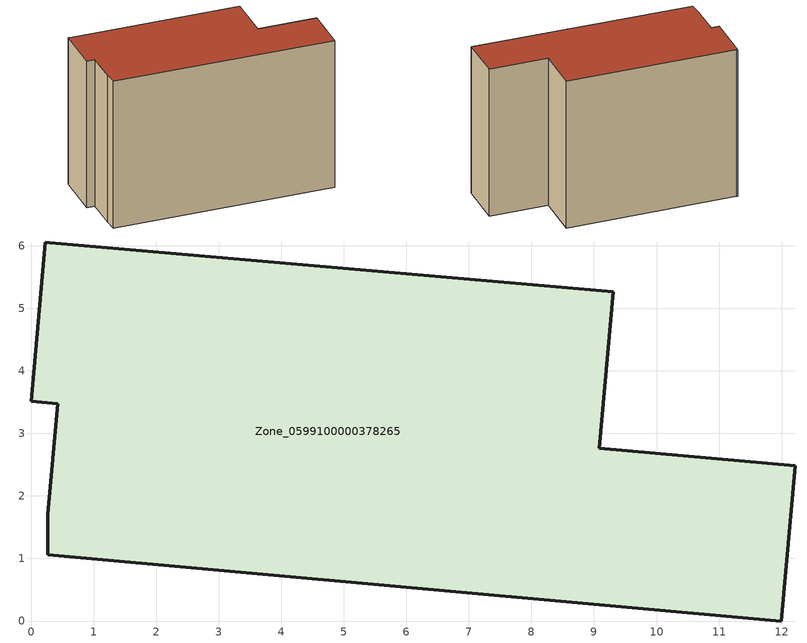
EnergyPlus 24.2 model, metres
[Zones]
Zone_0599100000378265
 floor ground (C_G): 0,3.51 0.23,6.06 0.3,6.05 9.31,5.27 9.08,2.76 12.22,2.48 11.99,0 0.27,1.06 0.27,1.7 0.43,3.48 z0
 wall outside (C_F): 11.99,0 12.22,2.48 9.08,2.76 9.31,5.27 0.3,6.05 0.23,6.06 0,3.51 0.43,3.48 0.27,1.7 0.27,1.06 11.99,0 z0:8.33
 roof outside (C_R): 0.23,6.06 0,3.51 0.43,3.48 0.27,1.7 0.27,1.06 11.99,0 12.22,2.48 9.08,2.76 9.31,5.27 0.3,6.05 z8.33
[BUILDING]
Pand.0599100000378265: North Axis=0; Terrain=City; Loads Convergence Tolerance Value=0.04; Temperature Convergence Tolerance Value=0.4; Solar Distribution=FullExterior; Maximum Number of Warmup Days=25; Minimum Number of Warmup Days=1
[Site:Location]
Rotterdam.The.Hague.AP_ZH_NLD Design_Conditions: Latitude=51.96; Longitude=4.45; Time Zone=1; Elevation=-4.5
[SITE:GROUNDTEMPERATURE:BUILDINGSURFACE]
18, 18, 18, 18, 18, 18, 18, 18, 18, 18, 18, 18
[MATERIAL] Thermal Absorptance=0.9; Solar Absorptance=0.7; Visible Absorptance=0.7
Name | Roughness | Thickness | Conductivity | Density | Specific Heat
G.TI.1992-2005 | MediumSmooth | 0.15 | 0.06 | 540 | 1210
F.TI.1992-2005 | Rough | 0.3 | 0.12 | 1920 | 840
R.TI.1992-2005 | MediumRough | 0.2 | 0.08 | 1500 | 1000
[CONSTRUCTION]
C_G: G.TI.1992-2005
C_F: F.TI.1992-2005
C_R: R.TI.1992-2005
[ZONE]
Zone_0599100000378265: Type=1; Multiplier=1; Ceiling Height=Autocalculate; Volume=Autocalculate; Floor Area=autocalculate; Part of Total Floor Area=Yes
[ZONEINFILTRATION:DESIGNFLOWRATE]
Infil_Zone_0599100000378265: Zone or ZoneList or Space or SpaceList=Zone_0599100000378265; Schedule=AlwaysOn; Design Flow Rate Calculation Method=Flow/Area; Flow Rate per Floor Area=0.0015; Constant Term Coefficient=1; Temperature Term Coefficient=0; Velocity Term Coefficient=0; Velocity Squared Term Coefficient=0
[HVACTEMPLATE:ZONE:IDEALLOADSAIRSYSTEM]
Zone_0599100000378265: Maximum Heating Supply Air Temperature=50; Minimum Cooling Supply Air Temperature=13; Maximum Heating Supply Air Humidity Ratio=0.0156; Minimum Cooling Supply Air Humidity Ratio=0.0077; Heating Limit=NoLimit; Cooling Limit=NoLimit; Dehumidification Control Type=ConstantSensibleHeatRatio; Cooling Sensible Heat Ratio=0.7; Dehumidification Setpoint=60; Humidification Control Type=None; Humidification Setpoint=30; Outdoor Air Method=None; Outdoor Air Flow Rate per Person=0.00944; Outdoor Air Flow Rate per Zone Floor Area=0; Outdoor Air Flow Rate per Zone=0; Demand Controlled Ventilation Type=None; Outdoor Air Economizer Type=NoEconomizer; Heat Recovery Type=None; Sensible Heat Recovery Effectiveness=0.7; Latent Heat Recovery Effectiveness=0.65
[ZONECONTROL:THERMOSTAT]
ThermostatControl_Zone_0599100000378265: Zone or ZoneList=Zone_0599100000378265; Control Type Schedule=DualSetpointControlType; Control 1=Thermostat_Zone_0599100000378265; Temperature Difference Between Cutout And Setpoint=0
[THERMOSTATSETPOINT:DUALSETPOINT]
Thermostat_Zone_0599100000378265: Heating Setpoint Temperature Schedule=HeatingSetpoint_Zone_0599100000378265; Cooling Setpoint Temperature Schedule=CoolingSetpoint_Zone_0599100000378265
[SCHEDULE:COMPACT]
HeatingSetpoint_Zone_0599100000378265: Through: 12/31, For: AllDays, Until: 24:00, 21
CoolingSetpoint_Zone_0599100000378265: Through: 12/31, For: AllDays, Until: 24:00, 24
DualSetpointControlType: Through: 12/31, For: AllDays, Until: 24:00, 4
AlwaysOn: Through: 12/31, For: AllDays, Until: 24:00, 1
